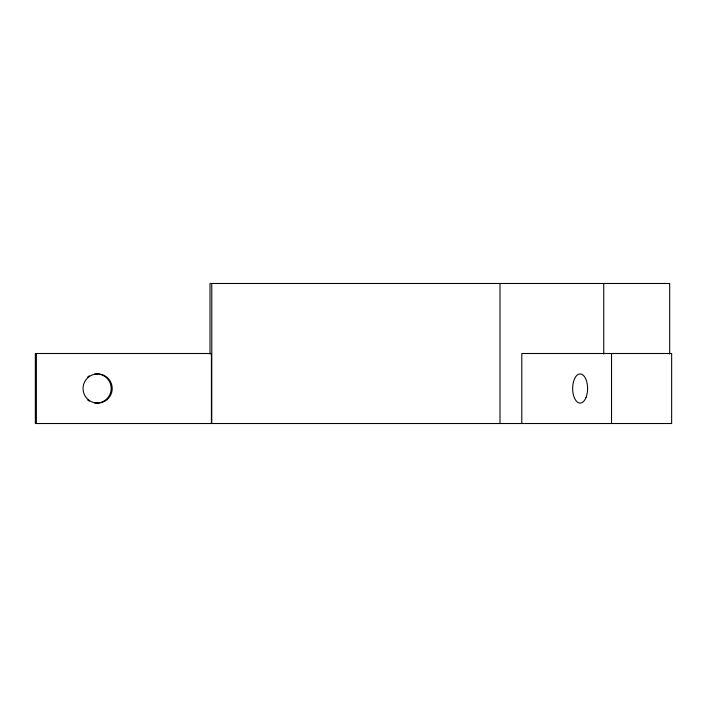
<?xml version="1.0" encoding="UTF-8"?>
<svg xmlns="http://www.w3.org/2000/svg" width="707" height="707" viewBox="0 0 707 707"><rect width="100%" height="100%" fill="white"/><g stroke="black" fill="none" stroke-linecap="round" stroke-linejoin="round"><path stroke-width="1.06" d="M669.679 354.048L669.679 283.48L210.006 283.48L210.006 354.048M611.528 353.5L611.528 423.52M603.734 283.48L603.734 354.048M521.801 423.52L521.801 353.5L671.65 353.5L671.65 423.52L35.35 423.52L35.35 353.5L211.402 353.5L211.402 423.52M499.999 283.48L499.999 423.52M211.773 283.48L211.773 423.52M36.375 353.5L36.375 423.52M94.703 374.047A14.582 14.582 0 0 1 111.193 388.505A14.582 14.582 0 0 1 94.703 402.972M89.312 401.143A14.582 14.582 0 0 1 87.721 400.082M87.721 376.937A14.582 14.582 0 0 1 89.312 375.877M586.059 397.387A14.591 7.477 -90 0 0 581.101 374.047A14.591 7.477 -90 0 0 573.218 394.091A14.591 7.477 -90 0 0 586.059 397.387M88.746 400.082A14.582 14.582 0 0 0 112.086 390.414A14.582 14.582 0 0 0 92.043 375.037A14.582 14.582 0 0 0 88.746 400.082"/></g></svg>
